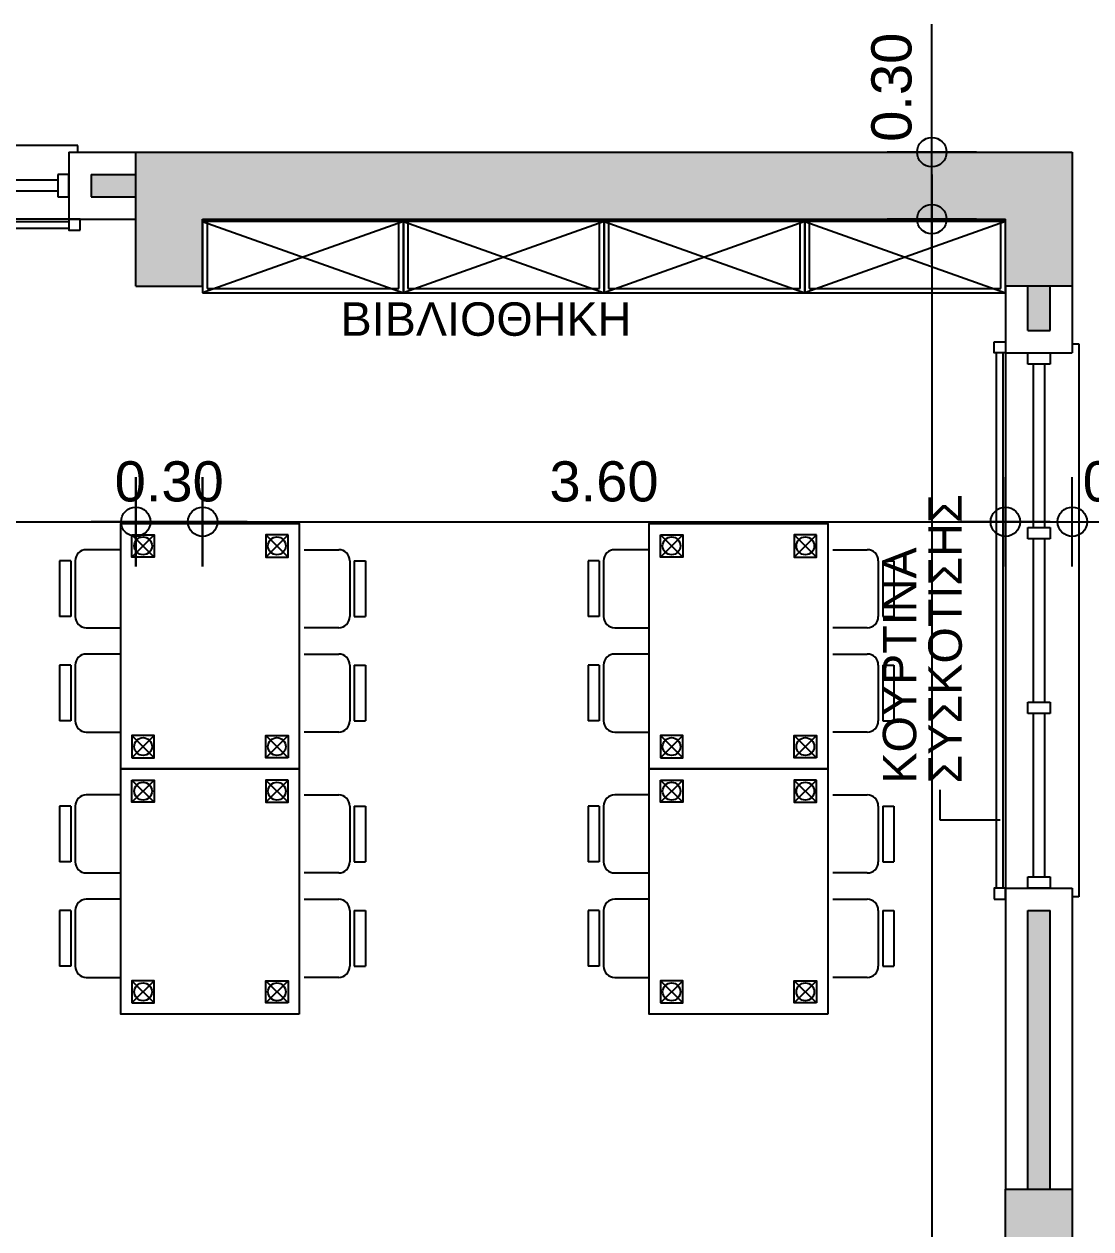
# Model space of a CAD drawing. Header units: metres. Extents: x -11 to 85, y -301 to 135.
# Drawn here: x 43.07 to 47.86, y -183.58 to -178.17 of the extents above; entities that cross this region are included whole.
import ezdxf

# ---------------------------------------------------------------- set-up
doc = ezdxf.new("R2010")
doc.units = ezdxf.units.M
doc.header["$LTSCALE"] = 0.036
doc.header["$PDMODE"] = 2
for name, color, linetype in [('arxitek isogeio', 252, 'Continuous'), ('DIMBLK', 252, 'Continuous'), ('Epipla', 252, 'Continuous'), ('Parathira', 252, 'Continuous')]:
    doc.layers.add(name, color=color, linetype=linetype)
doc.styles.add('COMU-N', font='arial.ttf')
doc.styles.get("Standard").update_dxf_attribs({"font": 'arial.ttf'})
doc.dimstyles.new('CADWDOT', dxfattribs={"dimscale": 0.1, "dimtxt": 1.8, "dimasz": 0.08, "dimexe": 2, "dimexo": 0, "dimgap": 0.09, "dimtad": 0, "dimrnd": 0.001, "dimzin": 0, "dimdsep": 46, "dimtxsty": 'Standard', "dimblk1": 'ARTDIM', "dimblk2": 'ARTDIM', "dimsah": 1, "dimcen": 0.09, "dimdle": 0.05, "dimse1": 1, "dimse2": 1, "dimadec": 0, "dimazin": 0, "dimtfac": 1, "dimtmove": 0, "dimatfit": 3, "dimldrblk": 'ARTDIM', "dimfxl": 2, "dimtvp": 0.9999, "dimtolj": 1, "dimtzin": 0, "dimarcsym": 0})

# ---------------------------------------------------------------- blocks, each defined once
blk = doc.blocks.new('A$C52D13D70')
at = {"layer": 'Parathira'}
for p, q in [((-0.33, 0.04), (-0.33, -2.44)), ((-0.3, 0.04), (-0.33, 0.04)), ((-0.1, 0), (-0.2, 0)), ((-0.2, 0), (-0.2, -0.05)), ((-0.1, -0.05), (-0.1, 0)), ((0, 0), (0, -2.4)), ((-0.2, -0.05), (-0.1, -0.05)), ((-0.175, -0.05), (-0.175, -0.7833)), ((-0.125, -0.05), (-0.125, -0.7833)), ((-0.1, -0.7833), (-0.2, -0.7833)), ((-0.2, -0.7833), (-0.2, -0.8333)), ((-0.1, -0.8333), (-0.1, -0.7833)), ((-0.2, -0.8333), (-0.1, -0.8333)), ((-0.175, -0.8333), (-0.175, -1.5667)), ((-0.125, -0.8333), (-0.125, -1.5667)), ((-0.1, -1.5667), (-0.2, -1.5667)), ((-0.2, -1.5667), (-0.2, -1.6167)), ((-0.1, -1.6167), (-0.1, -1.5667)), ((-0.2, -1.6167), (-0.1, -1.6167)), ((-0.175, -1.6167), (-0.175, -2.35)), ((-0.125, -1.6167), (-0.125, -2.35)), ((-0.1, -2.35), (-0.2, -2.35)), ((-0.2, -2.35), (-0.2, -2.4)), ((-0.1, -2.4), (-0.1, -2.35)), ((-0.2, -2.4), (-0.1, -2.4)), ((-0.33, -2.44), (-0.3, -2.44))]:
    blk.add_line(p, q, dxfattribs=at)
blk = doc.blocks.new('ARTDIM')
at = {"layer": 'DIMBLK'}
for p, q in [((0, -24.9975), (0, 24.9975)), ((-24.9975, 0), (24.9975, 0))]:
    blk.add_line(p, q, dxfattribs=at)
blk.add_circle((0, 0), 8.25, dxfattribs=at)
blk = doc.blocks.new('*D1310')
at = {"layer": 'arxitek isogeio', "color": 0, "lineweight": -2}
blk.add_line((36.8317, -180.4041), (43.5657, -180.4041), dxfattribs=at)
at = {"layer": 'Defpoints', "color": 0, "transparency": 16777216}
for p in [(36.8237, -179.7468), (43.5737, -179.7468), (43.5737, -180.4041)]:
    blk.add_point(p, dxfattribs=at)
at = {"layer": 'arxitek isogeio', "color": 0, "lineweight": -2, "xscale": 0.008, "yscale": 0.008, "zscale": 0.008, "rotation": 180}
blk.add_blockref('ARTDIM', (36.8237, -180.4041), dxfattribs=at)
at = {"layer": 'arxitek isogeio', "color": 0, "lineweight": -2, "xscale": 0.008, "yscale": 0.008, "zscale": 0.008}
blk.add_blockref('ARTDIM', (43.5737, -180.4041), dxfattribs=at)
at = {"layer": 'arxitek isogeio', "color": 0, "insert": (40.1987, -180.2242), "char_height": 0.18, "attachment_point": 5}
blk.add_mtext('\\A1;6.75', dxfattribs=at)
blk = doc.blocks.new('*D1311')
at = {"layer": 'arxitek isogeio', "color": 0, "lineweight": -2}
blk.add_line((43.5817, -180.4041), (43.8657, -180.4041), dxfattribs=at)
at = {"layer": 'Defpoints', "color": 0, "transparency": 16777216}
for p in [(43.5737, -179.3468), (43.8737, -179.3468), (43.8737, -180.4041)]:
    blk.add_point(p, dxfattribs=at)
at = {"layer": 'arxitek isogeio', "color": 0, "lineweight": -2, "xscale": 0.008, "yscale": 0.008, "zscale": 0.008, "rotation": 180}
blk.add_blockref('ARTDIM', (43.5737, -180.4041), dxfattribs=at)
at = {"layer": 'arxitek isogeio', "color": 0, "lineweight": -2, "xscale": 0.008, "yscale": 0.008, "zscale": 0.008}
blk.add_blockref('ARTDIM', (43.8737, -180.4041), dxfattribs=at)
at = {"layer": 'arxitek isogeio', "color": 0, "insert": (43.7237, -180.2242), "char_height": 0.18, "attachment_point": 5}
blk.add_mtext('\\A1;0.30', dxfattribs=at)
blk = doc.blocks.new('*D1312')
at = {"layer": 'arxitek isogeio', "color": 0, "lineweight": -2}
blk.add_line((43.8817, -180.4041), (47.4657, -180.4041), dxfattribs=at)
at = {"layer": 'Defpoints', "color": 0, "transparency": 16777216}
for p in [(43.8737, -179.3468), (47.4737, -179.4968), (47.4737, -180.4041)]:
    blk.add_point(p, dxfattribs=at)
at = {"layer": 'arxitek isogeio', "color": 0, "lineweight": -2, "xscale": 0.008, "yscale": 0.008, "zscale": 0.008, "rotation": 180}
blk.add_blockref('ARTDIM', (43.8737, -180.4041), dxfattribs=at)
at = {"layer": 'arxitek isogeio', "color": 0, "lineweight": -2, "xscale": 0.008, "yscale": 0.008, "zscale": 0.008}
blk.add_blockref('ARTDIM', (47.4737, -180.4041), dxfattribs=at)
at = {"layer": 'arxitek isogeio', "color": 0, "insert": (45.6737, -180.2242), "char_height": 0.18, "attachment_point": 5}
blk.add_mtext('\\A1;3.60', dxfattribs=at)
blk = doc.blocks.new('*D1313')
at = {"layer": 'arxitek isogeio', "color": 0, "lineweight": -2}
for p, q in [((47.4817, -180.4041), (47.7657, -180.4041)), ((47.7737, -180.4041), (48.3483, -180.4041))]:
    blk.add_line(p, q, dxfattribs=at)
at = {"layer": 'Defpoints', "color": 0, "transparency": 16777216}
for p in [(47.4737, -179.6468), (47.7737, -179.6468), (47.7737, -180.4041)]:
    blk.add_point(p, dxfattribs=at)
at = {"layer": 'arxitek isogeio', "color": 0, "lineweight": -2, "xscale": 0.008, "yscale": 0.008, "zscale": 0.008, "rotation": 180}
blk.add_blockref('ARTDIM', (47.4737, -180.4041), dxfattribs=at)
at = {"layer": 'arxitek isogeio', "color": 0, "lineweight": -2, "xscale": 0.008, "yscale": 0.008, "zscale": 0.008}
blk.add_blockref('ARTDIM', (47.7737, -180.4041), dxfattribs=at)
at = {"layer": 'arxitek isogeio', "color": 0, "insert": (48.065, -180.2242), "char_height": 0.18, "attachment_point": 5}
blk.add_mtext('\\A1;0.30', dxfattribs=at)
blk = doc.blocks.new('*D1336')
at = {"layer": 'arxitek isogeio', "color": 0, "lineweight": -2}
for p, q in [((47.1437, -178.7468), (47.1437, -178.1722)), ((47.1437, -179.0388), (47.1437, -178.7548))]:
    blk.add_line(p, q, dxfattribs=at)
at = {"layer": 'Defpoints', "color": 0, "transparency": 16777216}
for p in [(47.1437, -178.7468), (48.2004, -178.7468), (48.2004, -179.0468)]:
    blk.add_point(p, dxfattribs=at)
at = {"layer": 'arxitek isogeio', "color": 0, "lineweight": -2, "xscale": 0.008, "yscale": 0.008, "zscale": 0.008}
for p, rotation in [((47.1437, -178.7468), 90), ((47.1437, -179.0468), 270)]:
    blk.add_blockref('ARTDIM', p, dxfattribs=dict(at, rotation=rotation))
at = {"layer": 'arxitek isogeio', "color": 0, "insert": (46.9637, -178.4555), "char_height": 0.18, "attachment_point": 5, "rotation": 90}
blk.add_mtext('\\A1;0.30', dxfattribs=at)
blk = doc.blocks.new('*D1337')
at = {"layer": 'arxitek isogeio', "color": 0, "lineweight": -2}
blk.add_line((47.1437, -179.0548), (47.1437, -189.6888), dxfattribs=at)
at = {"layer": 'Defpoints', "color": 0, "transparency": 16777216}
for p in [(46.4004, -179.0468), (46.4004, -189.6968), (47.1437, -189.6968)]:
    blk.add_point(p, dxfattribs=at)
at = {"layer": 'arxitek isogeio', "color": 0, "lineweight": -2, "xscale": 0.008, "yscale": 0.008, "zscale": 0.008}
for p, rotation in [((47.1437, -179.0468), 90), ((47.1437, -189.6968), 270)]:
    blk.add_blockref('ARTDIM', p, dxfattribs=dict(at, rotation=rotation))
at = {"layer": 'arxitek isogeio', "color": 0, "insert": (46.9637, -184.3718), "char_height": 0.18, "attachment_point": 5, "rotation": 90}
blk.add_mtext('\\A1;10.65', dxfattribs=at)
blk = doc.blocks.new('tr.')
at = {"layer": 'Epipla'}
for p, q in [((41.3553, 40.2738, 0.67), (41.1053, 40.2738, 0.67)), ((41.8232, 40.2738, 0.67), (41.5732, 40.2738, 0.67)), ((42.4553, 40.2738, 0.67), (42.2053, 40.2738, 0.67)), ((42.9232, 40.2738, 0.67), (42.6732, 40.2738, 0.67)), ((41.3553, 40.2238, 0.67), (41.1053, 40.2238, 0.67)), ((41.3553, 40.2038, 0.67), (41.1053, 40.2038, 0.67)), ((41.8232, 40.2238, 0.67), (41.5732, 40.2238, 0.67)), ((41.8232, 40.2038, 0.67), (41.5732, 40.2038, 0.67)), ((42.4553, 40.2238, 0.67), (42.2053, 40.2238, 0.67)), ((42.4553, 40.2038, 0.67), (42.2053, 40.2038, 0.67)), ((42.9232, 40.2238, 0.67), (42.6732, 40.2238, 0.67)), ((42.9232, 40.2038, 0.67), (42.6732, 40.2038, 0.67)), ((41.0553, 40.1538, 0.67), (41.0553, 39.9991, 0.67)), ((41.4053, 39.9991, 0.67), (41.4053, 40.1538, 0.67)), ((41.5232, 40.1538, 0.67), (41.5232, 39.9991, 0.67)), ((41.8732, 39.9991, 0.67), (41.8732, 40.1538, 0.67)), ((42.1553, 40.1538, 0.67), (42.1553, 39.9991, 0.67)), ((42.5053, 39.9991, 0.67), (42.5053, 40.1538, 0.67)), ((42.6232, 40.1538, 0.67), (42.6232, 39.9991, 0.67)), ((42.9732, 39.9991, 0.67), (42.9732, 40.1538, 0.67)), ((41.0402, 39.8491), (40.9402, 39.9491)), ((41.0402, 39.9491), (40.9402, 39.8491)), ((41.8402, 39.9491), (41.9402, 39.8491)), ((41.8402, 39.8491), (41.9402, 39.9491)), ((42.1402, 39.8491), (42.0402, 39.9491)), ((42.1402, 39.9491), (42.0402, 39.8491)), ((42.9402, 39.9491), (43.0402, 39.8491)), ((42.9402, 39.8491), (43.0402, 39.9491)), ((41.0402, 39.2491), (40.9402, 39.3491)), ((41.0402, 39.3491), (40.9402, 39.2491)), ((41.8402, 39.3491), (41.9402, 39.2491)), ((41.8402, 39.2491), (41.9402, 39.3491)), ((42.1402, 39.2491), (42.0402, 39.3491)), ((42.1402, 39.3491), (42.0402, 39.2491)), ((42.9402, 39.3491), (43.0402, 39.2491)), ((42.9402, 39.2491), (43.0402, 39.3491)), ((41.0553, 39.0219, 0.67), (41.0553, 39.1766, 0.67)), ((41.4053, 39.1766, 0.67), (41.4053, 39.0219, 0.67)), ((41.5232, 39.0219, 0.67), (41.5232, 39.1766, 0.67)), ((41.8732, 39.1766, 0.67), (41.8732, 39.0219, 0.67)), ((42.1553, 39.0219, 0.67), (42.1553, 39.1766, 0.67)), ((42.5053, 39.1766, 0.67), (42.5053, 39.0219, 0.67)), ((42.6232, 39.0219, 0.67), (42.6232, 39.1766, 0.67)), ((42.9732, 39.1766, 0.67), (42.9732, 39.0219, 0.67)), ((41.3553, 38.9719, 0.67), (41.1053, 38.9719, 0.67)), ((41.8232, 38.9719, 0.67), (41.5732, 38.9719, 0.67)), ((42.4553, 38.9719, 0.67), (42.2053, 38.9719, 0.67)), ((42.9232, 38.9719, 0.67), (42.6732, 38.9719, 0.67)), ((41.3553, 38.9519, 0.67), (41.1053, 38.9519, 0.67)), ((41.8232, 38.9519, 0.67), (41.5732, 38.9519, 0.67)), ((42.4553, 38.9519, 0.67), (42.2053, 38.9519, 0.67)), ((42.9232, 38.9519, 0.67), (42.6732, 38.9519, 0.67)), ((41.3553, 38.9019, 0.67), (41.1053, 38.9019, 0.67)), ((41.8232, 38.9019, 0.67), (41.5732, 38.9019, 0.67)), ((42.4553, 38.9019, 0.67), (42.2053, 38.9019, 0.67)), ((42.9232, 38.9019, 0.67), (42.6732, 38.9019, 0.67))]:
    blk.add_line(p, q, dxfattribs=at)
at = {"layer": 'Epipla', "elevation": 0.67}
for points in [[(41.1053, 40.2238), (41.1053, 40.2738)], [(41.3553, 40.2238), (41.3553, 40.2738)], [(41.5732, 40.2238), (41.5732, 40.2738)], [(41.8232, 40.2238), (41.8232, 40.2738)], [(42.2053, 40.2238), (42.2053, 40.2738)], [(42.4553, 40.2238), (42.4553, 40.2738)], [(42.6732, 40.2238), (42.6732, 40.2738)], [(42.9232, 40.2238), (42.9232, 40.2738)], [(41.1053, 38.9519), (41.1053, 38.9019)], [(41.3553, 38.9519), (41.3553, 38.9019)], [(41.5732, 38.9519), (41.5732, 38.9019)], [(41.8232, 38.9519), (41.8232, 38.9019)], [(42.2053, 38.9519), (42.2053, 38.9019)], [(42.4553, 38.9519), (42.4553, 38.9019)], [(42.6732, 38.9519), (42.6732, 38.9019)], [(42.9232, 38.9519), (42.9232, 38.9019)]]:
    blk.add_lwpolyline(points, dxfattribs=at)
at = {"layer": 'Epipla'}
for points in [[(40.8902, 39.1991), (40.8902, 39.9991), (41.9902, 39.9991), (41.9902, 39.1991)], [(41.9902, 39.1991), (41.9902, 39.9991), (43.0902, 39.9991), (43.0902, 39.1991)]]:
    blk.add_lwpolyline(points, close=True, dxfattribs=at)
for points in [[(40.9402, 39.9491), (40.9402, 39.8491), (41.0402, 39.8491), (41.0402, 39.9491), (40.9402, 39.9491)], [(41.9402, 39.9491), (41.9402, 39.8491), (41.8402, 39.8491), (41.8402, 39.9491), (41.9402, 39.9491)], [(42.0402, 39.9491), (42.0402, 39.8491), (42.1402, 39.8491), (42.1402, 39.9491), (42.0402, 39.9491)], [(43.0402, 39.9491), (43.0402, 39.8491), (42.9402, 39.8491), (42.9402, 39.9491), (43.0402, 39.9491)], [(40.9402, 39.2491), (40.9402, 39.3491), (41.0402, 39.3491), (41.0402, 39.2491), (40.9402, 39.2491)], [(41.9402, 39.2491), (41.9402, 39.3491), (41.8402, 39.3491), (41.8402, 39.2491), (41.9402, 39.2491)], [(42.0402, 39.2491), (42.0402, 39.3491), (42.1402, 39.3491), (42.1402, 39.2491), (42.0402, 39.2491)], [(43.0402, 39.2491), (43.0402, 39.3491), (42.9402, 39.3491), (42.9402, 39.2491), (43.0402, 39.2491)]]:
    blk.add_lwpolyline(points, dxfattribs=at)
for centre in [(40.9902, 39.8991), (41.8902, 39.8991), (42.0902, 39.8991), (42.9902, 39.8991), (40.9902, 39.2991), (41.8902, 39.2991), (42.0902, 39.2991), (42.9902, 39.2991)]:
    blk.add_circle(centre, 0.04, dxfattribs=at)
for centre, start, end in [((41.1053, 40.1538, 0.67), 90, 180), ((41.3553, 40.1538, 0.67), 0, 90), ((41.5732, 40.1538, 0.67), 90, 180), ((41.8232, 40.1538, 0.67), 0, 90), ((42.2053, 40.1538, 0.67), 90, 180), ((42.4553, 40.1538, 0.67), 0, 90), ((42.6732, 40.1538, 0.67), 90, 180), ((42.9232, 40.1538, 0.67), 0, 90), ((41.1053, 39.0219, 0.67), 180, 270), ((41.3553, 39.0219, 0.67), 270, 0), ((41.5732, 39.0219, 0.67), 180, 270), ((41.8232, 39.0219, 0.67), 270, 0), ((42.2053, 39.0219, 0.67), 180, 270), ((42.4553, 39.0219, 0.67), 270, 0), ((42.6732, 39.0219, 0.67), 180, 270), ((42.9232, 39.0219, 0.67), 270, 0)]:
    blk.add_arc(centre, 0.05, start, end, dxfattribs=at)
blk = doc.blocks.new('b3')
at = {"layer": 'Epipla'}
for p, q in [((-23.079, 40.1889), (-22.759, 41.0889)), ((-23.079, 41.0889), (-22.759, 40.1889)), ((-22.759, 41.0889), (-23.079, 41.0889)), ((-23.079, 41.0889), (-23.079, 40.1889)), ((-22.779, 41.0689), (-23.079, 41.0689)), ((-22.779, 40.2089), (-22.779, 41.0689)), ((-22.759, 40.1889), (-22.759, 41.0889)), ((-23.079, 40.2089), (-22.779, 40.2089)), ((-23.079, 39.2889), (-22.759, 40.1889)), ((-23.079, 40.1889), (-22.759, 39.2889)), ((-22.759, 40.1889), (-23.079, 40.1889)), ((-23.079, 40.1889), (-23.079, 39.2889)), ((-23.079, 40.1889), (-22.759, 40.1889)), ((-22.779, 40.1689), (-23.079, 40.1689)), ((-22.779, 39.3089), (-22.779, 40.1689)), ((-22.759, 39.2889), (-22.759, 40.1889)), ((-23.079, 39.3089), (-22.779, 39.3089)), ((-23.079, 38.3889), (-22.759, 39.2889)), ((-23.079, 39.2889), (-22.759, 38.3889)), ((-22.759, 39.2889), (-23.079, 39.2889)), ((-23.079, 39.2889), (-23.079, 38.3889)), ((-23.079, 39.2889), (-22.759, 39.2889)), ((-22.759, 38.3889), (-22.759, 39.2889)), ((-22.779, 39.2689), (-23.079, 39.2689)), ((-22.779, 38.4089), (-22.779, 39.2689)), ((-23.079, 38.4089), (-22.779, 38.4089)), ((-23.079, 37.4889), (-22.759, 38.3889)), ((-23.079, 38.3889), (-22.759, 37.4889)), ((-22.759, 38.3889), (-23.079, 38.3889)), ((-23.079, 38.3889), (-23.079, 37.4889)), ((-23.079, 38.3889), (-22.759, 38.3889)), ((-22.779, 38.3689), (-23.079, 38.3689)), ((-22.779, 37.5089), (-22.779, 38.3689)), ((-22.759, 37.4889), (-22.759, 38.3889)), ((-23.079, 37.5089), (-22.779, 37.5089)), ((-23.079, 37.4889), (-22.759, 37.4889))]:
    blk.add_line(p, q, dxfattribs=at)
blk = doc.blocks.new('A$C074263FA')
at = {"layer": 'Epipla'}
for p, q in [((0.05, -0.01), (2.45, -0.01)), ((0.05, -0.04), (2.45, -0.04))]:
    blk.add_line(p, q, dxfattribs=at)
for points in [[(0, -0.05), (0, 0), (0.05, 0), (0.05, -0.05)], [(2.5, -0.05), (2.5, 0), (2.45, 0), (2.45, -0.05)]]:
    blk.add_lwpolyline(points, close=True, dxfattribs=at)

msp = doc.modelspace()

# ---------------------------------------------------------------- hatches: boundary and pattern name
at = {"layer": 'arxitek isogeio'}
for points in [[(43.5737, -178.7468), (43.5737, -179.3468), (43.8737, -179.3468), (43.8737, -179.0468), (47.4737, -179.0468), (47.4737, -179.3468), (47.7737, -179.3468), (47.7737, -178.7468)], [(43.5737, -178.8468), (43.3737, -178.8468), (43.3737, -178.9468), (43.5737, -178.9468)], [(47.6737, -179.3468), (47.5737, -179.3468), (47.5737, -179.5468), (47.6737, -179.5468)], [(47.6737, -182.1468), (47.5737, -182.1468), (47.5737, -183.3968), (47.6737, -183.3968)], [(47.7737, -183.3968), (47.4737, -183.3968), (47.4737, -185.4968), (47.7737, -185.4968)]]:
    msp.add_hatch(color=256, dxfattribs=at).paths.add_polyline_path(points)

# ---------------------------------------------------------------- linework, layer by layer
for p, q in [((43.2737, -178.7468), (43.2737, -179.0468)), ((43.2737, -178.7468), (43.5737, -178.7468)), ((43.5737, -178.7468), (47.7737, -178.7468)), ((43.5737, -179.3468), (43.5737, -178.7468)), ((47.7737, -178.7468), (47.7737, -179.3468)), ((43.3737, -178.8468), (43.5737, -178.8468)), ((43.3737, -178.8468), (43.3737, -178.9468)), ((43.3737, -178.9468), (43.5737, -178.9468)), ((43.2737, -179.0468), (43.5737, -179.0468)), ((43.8737, -179.0468), (47.4737, -179.0468)), ((43.8737, -179.3468), (43.8737, -179.0468)), ((47.4737, -179.3468), (47.4737, -179.0468)), ((43.5737, -179.3468), (43.8737, -179.3468)), ((47.7737, -179.3468), (47.4737, -179.3468)), ((47.4737, -179.3468), (47.4737, -179.6468)), ((47.5737, -179.5468), (47.5737, -179.3468)), ((47.6737, -179.5468), (47.6737, -179.3468)), ((47.7737, -179.3468), (47.7737, -179.6468)), ((47.5737, -179.5468), (47.6737, -179.5468)), ((47.4737, -179.6468), (47.7737, -179.6468)), ((47.1817, -181.7417), (47.1817, -181.6057)), ((47.4502, -181.7417), (47.1817, -181.7417)), ((47.4737, -182.0468), (47.7737, -182.0468)), ((47.4737, -182.0468), (47.4737, -183.3968)), ((47.7737, -182.0468), (47.7737, -183.3968)), ((47.5737, -183.3968), (47.5737, -182.1468)), ((47.5737, -182.1468), (47.6737, -182.1468)), ((47.6737, -183.3968), (47.6737, -182.1468)), ((47.4737, -185.4968), (47.4737, -183.3968)), ((47.4737, -183.3968), (47.7737, -183.3968)), ((47.7737, -183.3968), (47.7737, -185.4968))]:
    msp.add_line(p, q, dxfattribs=at)

# ---------------------------------------------------------------- block references
for name, p, rotation in [('A$C52D13D70', (43.2737, -179.0468), 270), ('b3', (6.3848, -202.1365), 270), ('tr.', (83.5057, -223.5024), 90), ('tr.', (85.8757, -223.5024), 90)]:
    msp.add_blockref(name, p, dxfattribs=dict(at, rotation=rotation))
msp.add_blockref('A$C074263FA', (40.8237, -179.0468), dxfattribs=at)
at = {"layer": 'arxitek isogeio', "xscale": -1, "rotation": 270}
msp.add_blockref('A$C074263FA', (47.4737, -182.0968), dxfattribs=at)
at = {"layer": 'arxitek isogeio', "xscale": -1}
msp.add_blockref('A$C52D13D70', (47.4737, -179.6468), dxfattribs=at)

# ---------------------------------------------------------------- texts
at = {"layer": 'arxitek isogeio', "style": 'COMU-N'}
msp.add_text('ΒΙΒΛΙΟΘΗΚΗ', height=0.15, dxfattribs=at).set_placement((44.4921, -179.57))
for s, p in [('ΣΥΣΚΟΤΙΣΗΣ', (47.2781, -181.5784)), ('ΚΟΥΡΤΙΝΑ', (47.074, -181.5784))]:
    msp.add_text(s, height=0.15, rotation=90, dxfattribs=at).set_placement(p)

# ---------------------------------------------------------------- dimensions: what is measured, and where the dimension line sits
at = {"layer": 'arxitek isogeio'}
for p1, p2, distance, picture, middle in [((48.2004, -179.0468), (48.2004, -178.7468), 1.0567, '*D1336', (46.9637, -178.4555)), ((46.4004, -179.0468), (46.4004, -189.6968), 0.7433, '*D1337', (46.9637, -184.3718))]:
    dim = msp.add_aligned_dim(p1=p1, p2=p2, distance=distance, dimstyle='CADWDOT', dxfattribs=at)
    dim.commit()
    dim.dimension.update_dxf_attribs({"geometry": picture, "text_midpoint": middle})
dim = msp.add_linear_dim(base=(43.8737, -180.4041), p1=(43.5737, -179.3468), p2=(43.8737, -179.3468), dimstyle='CADWDOT', dxfattribs=at)
dim.commit()
dim.dimension.update_dxf_attribs({"geometry": '*D1311', "text_midpoint": (43.7237, -180.4041), "dimtype": 160})
for base, p1, p2, picture, middle in [((47.4737, -180.4041), (43.8737, -179.3468), (47.4737, -179.4968), '*D1312', (45.6737, -180.2242)), ((47.7737, -180.4041), (47.4737, -179.6468), (47.7737, -179.6468), '*D1313', (48.065, -180.2242)), ((43.5737, -180.4041), (36.8237, -179.7468), (43.5737, -179.7468), '*D1310', (40.1987, -180.2242))]:
    dim = msp.add_linear_dim(base=base, p1=p1, p2=p2, dimstyle='CADWDOT', dxfattribs=at)
    dim.commit()
    dim.dimension.update_dxf_attribs({"geometry": picture, "text_midpoint": middle})

doc.saveas('drawing.dxf')
